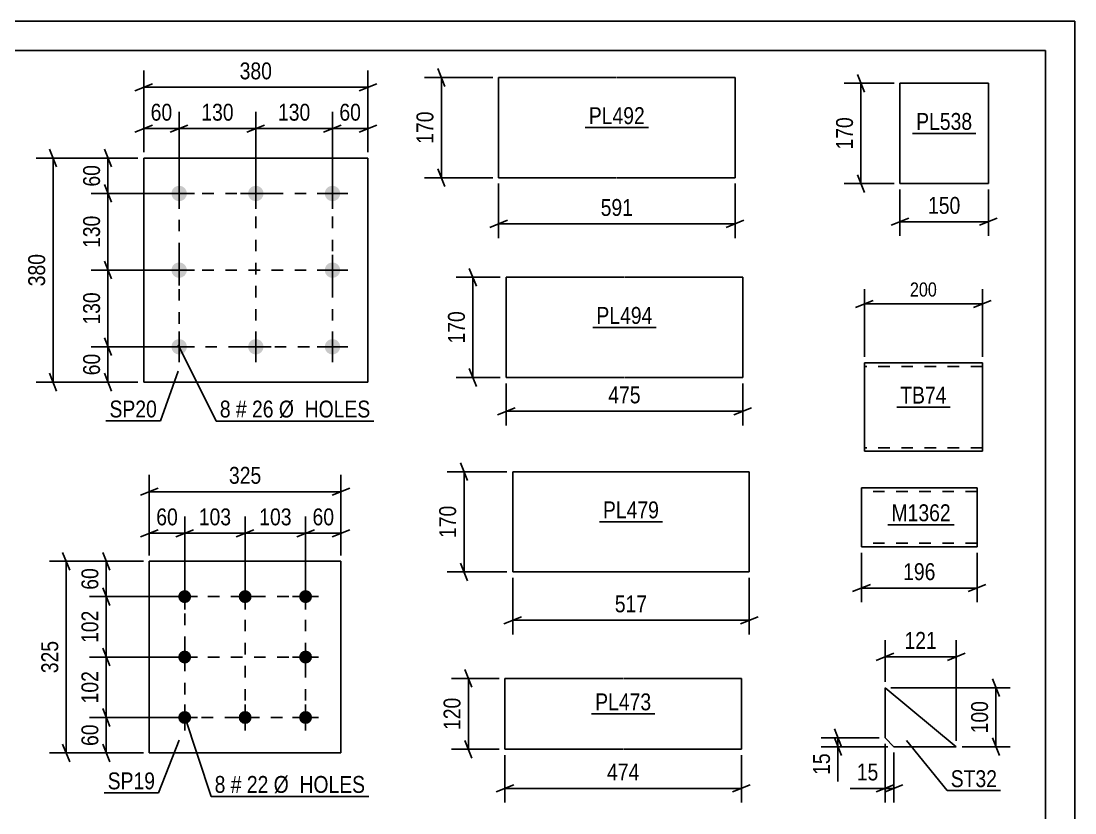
# Model space of a CAD drawing. Header units: millimetres. Extents: x 0 to 420, y 0 to 297.
# Drawn here: x 241.3 to 420, y 162.7 to 297 of the extents above; entities that cross this region are included whole.
import ezdxf

# ---------------------------------------------------------------- set-up
doc = ezdxf.new("R2010")
doc.units = ezdxf.units.MM
doc.linetypes.add('DXK_LINE_DOT2', pattern=[3.9198, 1.9599, -1.9599])
doc.styles.add('Arial Narrow', font='ARIALN.TTF', dxfattribs={"height": 0.2})

# ---------------------------------------------------------------- blocks, each defined once
blk = doc.blocks.new('Unknown-761523275-1113')
at = {"color": 5, "linetype": 'Continuous'}
for p, q in [((420, 297), (0, 297)), ((420, 0), (420, 297)), ((415, 292), (5, 292)), ((415, 5), (415, 292))]:
    blk.add_line(p, q, dxfattribs=at)
blk = doc.blocks.new('Part-761523275-10793 - 10792')
at = {"color": 2, "linetype": 'Continuous'}
for p, q in [((262.1, 235.76), (262.1, 273.76)), ((262.1, 273.76), (300.1, 273.76)), ((300.1, 235.76), (300.1, 273.76)), ((262.1, 235.76), (300.1, 235.76))]:
    blk.add_line(p, q, dxfattribs=at)
blk = doc.blocks.new('Bolt-761523275-10794 - 10792')
at = {"linetype": 'Continuous'}
for points in [[(268.1, 269.06, -1), (268.1, 266.46, -1)], [(281.1, 269.06, -1), (281.1, 266.46, -1)], [(294.1, 269.06, -1), (294.1, 266.46, -1)], [(268.1, 256.06, -1), (268.1, 253.46, -1)], [(294.1, 256.06, -1), (294.1, 253.46, -1)], [(268.1, 243.06, -1), (268.1, 240.46, -1)], [(281.1, 243.06, -1), (281.1, 240.46, -1)], [(294.1, 243.06, -1), (294.1, 240.46, -1)]]:
    blk.add_hatch(color=1, dxfattribs=at).paths.add_polyline_path(points)
at = {"color": 1, "linetype": 'Continuous'}
for p, q in [((268.1, 270.36), (268.1, 265.16)), ((281.1, 270.36), (281.1, 265.16)), ((294.1, 270.36), (294.1, 265.16)), ((265.5, 267.76), (270.7, 267.76)), ((278.5, 267.76), (283.7, 267.76)), ((291.5, 267.76), (296.7, 267.76)), ((268.1, 257.36), (268.1, 252.16)), ((294.1, 257.36), (294.1, 252.16)), ((265.5, 254.76), (270.7, 254.76)), ((291.5, 254.76), (296.7, 254.76)), ((268.1, 244.36), (268.1, 239.16)), ((281.1, 244.36), (281.1, 239.16)), ((294.1, 244.36), (294.1, 239.16)), ((265.5, 241.76), (270.7, 241.76)), ((278.5, 241.76), (283.7, 241.76)), ((291.5, 241.76), (296.7, 241.76))]:
    blk.add_line(p, q, dxfattribs=at)
blk = doc.blocks.new('Part-761523275-10802 - 10801')
at = {"color": 2, "linetype": 'Continuous'}
for p, q in [((384.3, 224.12), (384.3, 239.03)), ((384.3, 239.03), (404.3, 239.03)), ((404.3, 224.03), (404.3, 239.03)), ((384.3, 224.03), (384.3, 224.12)), ((404.3, 224.03), (384.3, 224.03))]:
    blk.add_line(p, q, dxfattribs=at)
at = {"color": 7, "linetype": 'DXK_LINE_DOT2'}
for p, q in [((404.3, 238.43), (384.3, 238.43)), ((384.3, 224.63), (384.3, 224.68)), ((404.3, 224.63), (384.3, 224.63)), ((404.3, 224.63), (404.3, 224.68))]:
    blk.add_line(p, q, dxfattribs=at)
blk = doc.blocks.new('Part-761523275-10811 - 10810')
at = {"color": 2, "linetype": 'Continuous'}
for p, q in [((387.8, 183.94), (387.8, 175.44)), ((399.89, 173.94), (387.8, 183.94)), ((387.8, 175.44), (389.3, 173.94)), ((389.3, 173.94), (399.89, 173.94))]:
    blk.add_line(p, q, dxfattribs=at)
blk = doc.blocks.new('Part-761523275-10784 - 10783')
at = {"color": 2, "linetype": 'Continuous'}
for p, q in [((295.54, 205.39), (263.04, 205.39)), ((263.04, 205.39), (263.04, 172.89)), ((295.54, 172.89), (295.54, 205.39)), ((263.04, 172.89), (295.54, 172.89))]:
    blk.add_line(p, q, dxfattribs=at)
blk = doc.blocks.new('Bolt-761523275-10785 - 10783')
at = {"linetype": 'Continuous'}
for points in [[(269.04, 200.49, -1), (269.04, 198.29, -1)], [(279.29, 200.49, -1), (279.29, 198.29, -1)], [(289.54, 200.49, -1), (289.54, 198.29, -1)], [(269.04, 190.24, -1), (269.04, 188.04, -1)], [(289.54, 190.24, -1), (289.54, 188.04, -1)], [(269.04, 179.99, -1), (269.04, 177.79, -1)], [(279.29, 179.99, -1), (279.29, 177.79, -1)], [(289.54, 179.99, -1), (289.54, 177.79, -1)]]:
    blk.add_hatch(color=1, dxfattribs=at).paths.add_polyline_path(points)
at = {"color": 1, "linetype": 'Continuous'}
for p, q in [((269.04, 201.59), (269.04, 197.19)), ((279.29, 201.59), (279.29, 197.19)), ((289.54, 201.59), (289.54, 197.19)), ((266.84, 199.39), (271.24, 199.39)), ((277.09, 199.39), (281.49, 199.39)), ((287.34, 199.39), (291.74, 199.39)), ((269.04, 191.34), (269.04, 186.94)), ((289.54, 191.34), (289.54, 186.94)), ((266.84, 189.14), (271.24, 189.14)), ((287.34, 189.14), (291.74, 189.14)), ((269.04, 181.09), (269.04, 176.69)), ((279.29, 181.09), (279.29, 176.69)), ((289.54, 181.09), (289.54, 176.69)), ((266.84, 178.89), (271.24, 178.89)), ((277.09, 178.89), (281.49, 178.89)), ((287.34, 178.89), (291.74, 178.89))]:
    blk.add_line(p, q, dxfattribs=at)
blk = doc.blocks.new('Part-761523275-10854 - 10853')
at = {"color": 2, "linetype": 'Continuous'}
for p, q in [((343.35, 185.51), (323.35, 185.51)), ((323.35, 185.51), (323.35, 173.51)), ((363.45, 185.51), (343.45, 185.51)), ((363.45, 173.51), (363.45, 185.51)), ((323.35, 173.51), (343.35, 173.51)), ((343.45, 173.51), (363.45, 173.51))]:
    blk.add_line(p, q, dxfattribs=at)
blk = doc.blocks.new('Part-761523275-10882 - 10881')
at = {"color": 2, "linetype": 'Continuous'}
for p, q in [((344.67, 220.57), (324.67, 220.57)), ((324.67, 203.57), (324.67, 220.57)), ((364.77, 220.57), (344.77, 220.57)), ((364.77, 203.57), (364.77, 220.57)), ((344.67, 203.57), (324.67, 203.57)), ((364.77, 203.57), (344.77, 203.57))]:
    blk.add_line(p, q, dxfattribs=at)
blk = doc.blocks.new('Part-761523275-10894 - 10893')
at = {"color": 2, "linetype": 'Continuous'}
for p, q in [((342.27, 287.43), (322.27, 287.43)), ((322.27, 270.43), (322.27, 287.43)), ((362.37, 287.43), (342.37, 287.43)), ((362.37, 270.43), (362.37, 287.43)), ((342.27, 270.43), (322.27, 270.43)), ((362.37, 270.43), (342.37, 270.43))]:
    blk.add_line(p, q, dxfattribs=at)
blk = doc.blocks.new('Part-761523275-10906 - 10905')
at = {"color": 2, "linetype": 'Continuous'}
for p, q in [((343.56, 253.55), (323.56, 253.55)), ((323.56, 236.55), (323.56, 253.55)), ((363.66, 253.55), (343.66, 253.55)), ((363.66, 236.55), (363.66, 253.55)), ((343.56, 236.55), (323.56, 236.55)), ((363.66, 236.55), (343.66, 236.55))]:
    blk.add_line(p, q, dxfattribs=at)
blk = doc.blocks.new('Part-761523275-10916 - 10915')
at = {"color": 2, "linetype": 'Continuous'}
for p, q in [((403.41, 217.83), (383.81, 217.83)), ((383.81, 207.92), (383.81, 217.83)), ((403.41, 217.83), (403.41, 209.03)), ((383.81, 207.83), (383.81, 207.92)), ((403.41, 207.83), (383.81, 207.83)), ((403.41, 207.83), (403.41, 209.03))]:
    blk.add_line(p, q, dxfattribs=at)
at = {"color": 7, "linetype": 'DXK_LINE_DOT2'}
for p, q in [((403.41, 217.23), (383.81, 217.23)), ((403.41, 217.23), (403.41, 217.18)), ((403.41, 217.18), (403.41, 217.23)), ((403.41, 217.09), (403.41, 217.18)), ((403.41, 217.18), (403.41, 217.09)), ((383.81, 208.43), (383.81, 208.47)), ((403.41, 208.43), (383.81, 208.43)), ((403.41, 208.47), (403.41, 208.8)), ((403.41, 208.43), (403.41, 208.47))]:
    blk.add_line(p, q, dxfattribs=at)
blk = doc.blocks.new('Part-761523275-10997 - 10996')
at = {"color": 2, "linetype": 'Continuous'}
for p, q in [((405.33, 286.45), (390.33, 286.45)), ((390.33, 286.45), (390.33, 269.45)), ((405.33, 269.45), (405.33, 286.45)), ((390.33, 269.45), (405.33, 269.45))]:
    blk.add_line(p, q, dxfattribs=at)
blk = doc.blocks.new('Rectangle-761523275-16290 - 10792')
at = {"color": 1, "linetype": 'DXK_LINE_DOT2'}
blk.add_lwpolyline([(268.1, 267.76), (294.1, 267.76), (294.1, 241.76), (268.1, 241.76), (268.1, 267.76)], close=True, dxfattribs=at)
blk = doc.blocks.new('Rectangle-761523275-16402 - 10783')
at = {"color": 1, "linetype": 'DXK_LINE_DOT2'}
blk.add_lwpolyline([(269.04, 199.39), (289.54, 199.39), (289.54, 178.89), (269.04, 178.89), (269.04, 199.39)], close=True, dxfattribs=at)
blk = doc.blocks.new('Line-761523275-16300 - 10792')
at = {"color": 1, "linetype": 'DXK_LINE_DOT2'}
blk.add_line((281.1, 267.76), (281.1, 241.76), dxfattribs=at)
blk = doc.blocks.new('Line-761523275-16412 - 10783')
at = {"color": 1, "linetype": 'DXK_LINE_DOT2'}
blk.add_line((279.29, 199.39), (279.29, 178.89), dxfattribs=at)
blk = doc.blocks.new('Line-761523275-16307 - 10792')
at = {"color": 1, "linetype": 'DXK_LINE_DOT2'}
blk.add_line((268.1, 254.76), (294.1, 254.76), dxfattribs=at)
blk = doc.blocks.new('Line-761523275-16419 - 10783')
at = {"color": 1, "linetype": 'DXK_LINE_DOT2'}
blk.add_line((269.04, 189.14), (289.54, 189.14), dxfattribs=at)
blk = doc.blocks.new('StraightDimension-761523275-16366 - 10792')
at = {"color": 7, "linetype": 'Continuous'}
for p, q in [((256.63, 253.26), (255.43, 256.26)), ((267.1, 254.76), (253.18, 254.76)), ((256.03, 241.76), (256.03, 254.76)), ((255.43, 243.26), (256.63, 240.26)), ((267.1, 241.76), (253.18, 241.76))]:
    blk.add_line(p, q, dxfattribs=at)
at = {"color": 0}
blk.add_wipeout([(255.28, 251.6), (251.08, 251.6), (251.08, 244.92), (255.28, 244.92)], dxfattribs=at)
at = {"color": 3, "style": 'Arial Narrow'}
blk.add_text('130', height=2.863, rotation=90.0002, dxfattribs=at).set_placement((254.68, 245.52))
blk = doc.blocks.new('StraightDimension-761523275-16364 - 10792')
at = {"color": 7, "linetype": 'Continuous'}
for p, q in [((255.43, 275.26), (256.63, 272.26)), ((261.1, 273.76), (253.18, 273.76)), ((256.03, 267.76), (256.03, 273.76)), ((256.63, 266.26), (255.43, 269.26)), ((267.1, 267.76), (253.18, 267.76))]:
    blk.add_line(p, q, dxfattribs=at)
at = {"color": 0}
blk.add_wipeout([(255.28, 273.19), (251.08, 273.19), (251.08, 268.33), (255.28, 268.33)], dxfattribs=at)
at = {"color": 3, "style": 'Arial Narrow'}
blk.add_text('60', height=2.863, rotation=90.0002, dxfattribs=at).set_placement((254.68, 268.93))
blk = doc.blocks.new('StraightDimension-761523275-16328 - 10792')
at = {"color": 7, "linetype": 'Continuous'}
for p, q in [((294.1, 268.76), (294.1, 281.61)), ((300.1, 274.76), (300.1, 281.61)), ((292.6, 278.16), (295.6, 279.36)), ((301.6, 279.36), (298.6, 278.16)), ((294.1, 278.76), (300.1, 278.76))]:
    blk.add_line(p, q, dxfattribs=at)
at = {"color": 0}
blk.add_wipeout([(299.53, 279.51), (299.53, 283.71), (294.67, 283.71), (294.67, 279.51)], dxfattribs=at)
at = {"color": 3, "style": 'Arial Narrow'}
blk.add_text('60', height=2.863, dxfattribs=at).set_placement((295.27, 280.11))
blk = doc.blocks.new('StraightDimension-761523275-16329 - 10792')
at = {"color": 7, "linetype": 'Continuous'}
for p, q in [((281.1, 268.76), (281.1, 281.61)), ((294.1, 268.76), (294.1, 281.61)), ((282.6, 279.36), (279.6, 278.16)), ((292.6, 278.16), (295.6, 279.36)), ((281.1, 278.76), (294.1, 278.76))]:
    blk.add_line(p, q, dxfattribs=at)
at = {"color": 0}
blk.add_wipeout([(290.94, 279.51), (290.94, 283.71), (284.26, 283.71), (284.26, 279.51)], dxfattribs=at)
at = {"color": 3, "style": 'Arial Narrow'}
blk.add_text('130', height=2.863, dxfattribs=at).set_placement((284.86, 280.11))
blk = doc.blocks.new('StraightDimension-761523275-16330 - 10792')
at = {"color": 7, "linetype": 'Continuous'}
for p, q in [((268.1, 268.76), (268.1, 281.61)), ((281.1, 268.76), (281.1, 281.61)), ((269.6, 279.36), (266.6, 278.16)), ((279.6, 278.16), (282.6, 279.36)), ((268.1, 278.76), (281.1, 278.76))]:
    blk.add_line(p, q, dxfattribs=at)
at = {"color": 0}
blk.add_wipeout([(277.94, 279.51), (277.94, 283.71), (271.26, 283.71), (271.26, 279.51)], dxfattribs=at)
at = {"color": 3, "style": 'Arial Narrow'}
blk.add_text('130', height=2.863, dxfattribs=at).set_placement((271.86, 280.11))
blk = doc.blocks.new('StraightDimension-761523275-16331 - 10792')
at = {"color": 7, "linetype": 'Continuous'}
for p, q in [((262.1, 274.76), (262.1, 281.61)), ((268.1, 268.76), (268.1, 281.61)), ((260.6, 278.16), (263.6, 279.36)), ((269.6, 279.36), (266.6, 278.16)), ((262.1, 278.76), (268.1, 278.76))]:
    blk.add_line(p, q, dxfattribs=at)
at = {"color": 0}
blk.add_wipeout([(267.53, 279.51), (267.53, 283.71), (262.67, 283.71), (262.67, 279.51)], dxfattribs=at)
at = {"color": 3, "style": 'Arial Narrow'}
blk.add_text('60', height=2.863, dxfattribs=at).set_placement((263.27, 280.11))
blk = doc.blocks.new('StraightDimension-761523275-16353 - 10792')
at = {"color": 7, "linetype": 'Continuous'}
for p, q in [((262.1, 274.76), (262.1, 288.62)), ((300.1, 274.76), (300.1, 288.62)), ((263.6, 286.37), (260.6, 285.17)), ((298.6, 285.17), (301.6, 286.37)), ((262.1, 285.77), (300.1, 285.77))]:
    blk.add_line(p, q, dxfattribs=at)
at = {"color": 0}
blk.add_wipeout([(284.44, 286.52), (284.44, 290.72), (277.76, 290.72), (277.76, 286.52)], dxfattribs=at)
at = {"color": 3, "style": 'Arial Narrow'}
blk.add_text('380', height=2.863, dxfattribs=at).set_placement((278.36, 287.12))
blk = doc.blocks.new('StraightDimension-761523275-16365 - 10792')
at = {"color": 7, "linetype": 'Continuous'}
for p, q in [((256.63, 266.26), (255.43, 269.26)), ((267.1, 267.76), (253.18, 267.76)), ((256.03, 254.76), (256.03, 267.76)), ((255.43, 256.26), (256.63, 253.26)), ((267.1, 254.76), (253.18, 254.76))]:
    blk.add_line(p, q, dxfattribs=at)
at = {"color": 0}
blk.add_wipeout([(255.28, 264.6), (251.08, 264.6), (251.08, 257.92), (255.28, 257.92)], dxfattribs=at)
at = {"color": 3, "style": 'Arial Narrow'}
blk.add_text('130', height=2.863, rotation=90.0002, dxfattribs=at).set_placement((254.68, 258.52))
blk = doc.blocks.new('StraightDimension-761523275-16367 - 10792')
at = {"color": 7, "linetype": 'Continuous'}
for p, q in [((255.43, 243.26), (256.63, 240.26)), ((267.1, 241.76), (253.18, 241.76)), ((256.03, 235.76), (256.03, 241.76)), ((256.63, 234.26), (255.43, 237.26)), ((261.1, 235.76), (253.18, 235.76))]:
    blk.add_line(p, q, dxfattribs=at)
at = {"color": 0}
blk.add_wipeout([(255.28, 241.19), (251.08, 241.19), (251.08, 236.33), (255.28, 236.33)], dxfattribs=at)
at = {"color": 3, "style": 'Arial Narrow'}
blk.add_text('60', height=2.863, rotation=90.0002, dxfattribs=at).set_placement((254.68, 236.93))
blk = doc.blocks.new('StraightDimension-761523275-16389 - 10792')
at = {"color": 7, "linetype": 'Continuous'}
for p, q in [((247.32, 272.26), (246.12, 275.26)), ((261.1, 273.76), (243.87, 273.76)), ((246.72, 235.76), (246.72, 273.76)), ((246.12, 237.26), (247.32, 234.26)), ((261.1, 235.76), (243.87, 235.76))]:
    blk.add_line(p, q, dxfattribs=at)
at = {"color": 0}
blk.add_wipeout([(245.97, 258.1), (241.77, 258.1), (241.77, 251.42), (245.97, 251.42)], dxfattribs=at)
at = {"color": 3, "style": 'Arial Narrow'}
blk.add_text('380', height=2.863, rotation=90.0002, dxfattribs=at).set_placement((245.37, 252.02))
blk = doc.blocks.new('StraightDimension-761523275-11258 - 10801')
at = {"color": 7, "linetype": 'Continuous'}
for p, q in [((384.3, 240.03), (384.3, 251.53)), ((404.3, 240.03), (404.3, 251.53)), ((385.8, 249.63), (382.8, 248.43)), ((384.3, 249.03), (404.3, 249.03)), ((402.8, 248.43), (405.8, 249.63))]:
    blk.add_line(p, q, dxfattribs=at)
at = {"color": 0}
blk.add_wipeout([(397.09, 249.78), (397.09, 253.28), (391.52, 253.28), (391.52, 249.78)], dxfattribs=at)
at = {"color": 96, "style": 'Arial Narrow'}
blk.add_text('200', height=2.386, dxfattribs=at).set_placement((392.02, 250.28))
blk = doc.blocks.new('StraightDimension-761523275-11274 - 10810')
at = {"color": 7, "linetype": 'Continuous'}
for p, q in [((406.01, 185.44), (407.21, 182.44)), ((388.8, 183.94), (409.01, 183.94)), ((406.61, 173.94), (406.61, 183.94)), ((407.21, 172.44), (406.01, 175.44)), ((400.89, 173.94), (409.01, 173.94))]:
    blk.add_line(p, q, dxfattribs=at)
at = {"color": 0}
blk.add_wipeout([(405.86, 182.29), (401.66, 182.29), (401.66, 175.6), (405.86, 175.6)], dxfattribs=at)
at = {"color": 3, "style": 'Arial Narrow'}
blk.add_text('100', height=2.863, rotation=90.0002, dxfattribs=at).set_placement((405.26, 176.2))
blk = doc.blocks.new('StraightDimension-761523275-11266 - 10810')
at = {"color": 7, "linetype": 'Continuous'}
for p, q in [((387.8, 184.94), (387.8, 192.03)), ((399.89, 174.94), (399.89, 192.03)), ((386.3, 188.58), (389.3, 189.78)), ((401.39, 189.78), (398.39, 188.58)), ((387.8, 189.18), (399.89, 189.18))]:
    blk.add_line(p, q, dxfattribs=at)
at = {"color": 0}
blk.add_wipeout([(397.18, 189.93), (397.18, 194.13), (390.5, 194.13), (390.5, 189.93)], dxfattribs=at)
at = {"color": 3, "style": 'Arial Narrow'}
blk.add_text('121', height=2.863, dxfattribs=at).set_placement((391.1, 190.53))
blk = doc.blocks.new('StraightDimension-761523275-11262 - 10810')
at = {"color": 7, "linetype": 'Continuous'}
for p, q in [((387.8, 174.44), (387.8, 164.47)), ((389.3, 172.94), (389.3, 164.47)), ((386.3, 166.27), (389.3, 167.47)), ((390.8, 167.47), (387.8, 166.27)), ((387.8, 166.87), (389.3, 166.87))]:
    blk.add_line(p, q, dxfattribs=at)
at = {"color": 0}
blk.add_wipeout([(387.27, 167.62), (387.27, 171.82), (382.41, 171.82), (382.41, 167.62)], dxfattribs=at)
at = {"color": 7, "linetype": 'Continuous'}
blk.add_line((387.8, 166.87), (381.89, 166.87), dxfattribs=at)
blk.add_line((387.8, 166.87), (381.89, 166.87), dxfattribs=at)
at = {"color": 3, "style": 'Arial Narrow'}
blk.add_text('15', height=2.863, dxfattribs=at).set_placement((383.01, 168.22))
blk = doc.blocks.new('StraightDimension-761523275-11270 - 10810')
at = {"color": 7, "linetype": 'Continuous'}
for p, q in [((379.21, 176.94), (380.41, 173.94)), ((386.8, 175.44), (376.96, 175.44)), ((380.41, 172.44), (379.21, 175.44)), ((379.81, 173.94), (379.81, 175.44)), ((388.3, 173.94), (376.96, 173.94))]:
    blk.add_line(p, q, dxfattribs=at)
at = {"color": 0}
blk.add_wipeout([(379.06, 173.42), (374.86, 173.42), (374.86, 168.56), (379.06, 168.56)], dxfattribs=at)
at = {"color": 7, "linetype": 'Continuous'}
blk.add_line((379.81, 173.94), (379.81, 168.04), dxfattribs=at)
blk.add_line((379.81, 173.94), (379.81, 168.04), dxfattribs=at)
at = {"color": 3, "style": 'Arial Narrow'}
blk.add_text('15', height=2.863, rotation=90.0002, dxfattribs=at).set_placement((378.46, 169.16))
blk = doc.blocks.new('StraightDimension-761523275-16466 - 10783')
at = {"color": 7, "linetype": 'Continuous'}
for p, q in [((268.04, 178.89), (252.89, 178.89)), ((255.14, 180.39), (256.34, 177.39)), ((255.74, 172.89), (255.74, 178.89)), ((256.34, 171.39), (255.14, 174.39)), ((262.04, 172.89), (252.89, 172.89))]:
    blk.add_line(p, q, dxfattribs=at)
at = {"color": 0}
blk.add_wipeout([(254.99, 178.32), (250.79, 178.32), (250.79, 173.46), (254.99, 173.46)], dxfattribs=at)
at = {"color": 3, "style": 'Arial Narrow'}
blk.add_text('60', height=2.863, rotation=90.0002, dxfattribs=at).set_placement((254.39, 174.06))
blk = doc.blocks.new('StraightDimension-761523275-16491 - 10783')
at = {"color": 7, "linetype": 'Continuous'}
for p, q in [((249.54, 203.89), (248.34, 206.89)), ((262.04, 205.39), (246.09, 205.39)), ((248.94, 172.89), (248.94, 205.39)), ((248.34, 174.39), (249.54, 171.39)), ((262.04, 172.89), (246.09, 172.89))]:
    blk.add_line(p, q, dxfattribs=at)
at = {"color": 0}
blk.add_wipeout([(248.19, 192.48), (243.99, 192.48), (243.99, 185.8), (248.19, 185.8)], dxfattribs=at)
at = {"color": 3, "style": 'Arial Narrow'}
blk.add_text('325', height=2.863, rotation=90.0002, dxfattribs=at).set_placement((247.59, 186.4))
blk = doc.blocks.new('StraightDimension-761523275-16427 - 10783')
at = {"color": 7, "linetype": 'Continuous'}
for p, q in [((289.54, 200.39), (289.54, 212.98)), ((295.54, 206.39), (295.54, 212.98)), ((288.04, 209.53), (291.04, 210.73)), ((289.54, 210.13), (295.54, 210.13)), ((297.04, 210.73), (294.04, 209.53))]:
    blk.add_line(p, q, dxfattribs=at)
at = {"color": 0}
blk.add_wipeout([(294.97, 210.88), (294.97, 215.08), (290.12, 215.08), (290.12, 210.88)], dxfattribs=at)
at = {"color": 3, "style": 'Arial Narrow'}
blk.add_text('60', height=2.863, dxfattribs=at).set_placement((290.72, 211.48))
blk = doc.blocks.new('StraightDimension-761523275-16428 - 10783')
at = {"color": 7, "linetype": 'Continuous'}
for p, q in [((279.29, 200.39), (279.29, 212.98)), ((289.54, 200.39), (289.54, 212.98)), ((277.79, 209.53), (280.79, 210.73)), ((279.29, 210.13), (289.54, 210.13)), ((291.04, 210.73), (288.04, 209.53))]:
    blk.add_line(p, q, dxfattribs=at)
at = {"color": 0}
blk.add_wipeout([(287.76, 210.88), (287.76, 215.08), (281.08, 215.08), (281.08, 210.88)], dxfattribs=at)
at = {"color": 3, "style": 'Arial Narrow'}
blk.add_text('103', height=2.863, dxfattribs=at).set_placement((281.68, 211.48))
blk = doc.blocks.new('StraightDimension-761523275-16429 - 10783')
at = {"color": 7, "linetype": 'Continuous'}
for p, q in [((269.04, 200.39), (269.04, 212.98)), ((279.29, 200.39), (279.29, 212.98)), ((267.54, 209.53), (270.54, 210.73)), ((269.04, 210.13), (279.29, 210.13)), ((280.79, 210.73), (277.79, 209.53))]:
    blk.add_line(p, q, dxfattribs=at)
at = {"color": 0}
blk.add_wipeout([(277.51, 210.88), (277.51, 215.08), (270.83, 215.08), (270.83, 210.88)], dxfattribs=at)
at = {"color": 3, "style": 'Arial Narrow'}
blk.add_text('103', height=2.863, dxfattribs=at).set_placement((271.43, 211.48))
blk = doc.blocks.new('StraightDimension-761523275-16430 - 10783')
at = {"color": 7, "linetype": 'Continuous'}
for p, q in [((263.04, 206.39), (263.04, 212.98)), ((269.04, 200.39), (269.04, 212.98)), ((261.54, 209.53), (264.54, 210.73)), ((263.04, 210.13), (269.04, 210.13)), ((270.54, 210.73), (267.54, 209.53))]:
    blk.add_line(p, q, dxfattribs=at)
at = {"color": 0}
blk.add_wipeout([(268.47, 210.88), (268.47, 215.08), (263.62, 215.08), (263.62, 210.88)], dxfattribs=at)
at = {"color": 3, "style": 'Arial Narrow'}
blk.add_text('60', height=2.863, dxfattribs=at).set_placement((264.22, 211.48))
blk = doc.blocks.new('StraightDimension-761523275-16452 - 10783')
at = {"color": 7, "linetype": 'Continuous'}
for p, q in [((263.04, 206.39), (263.04, 220.03)), ((295.54, 206.39), (295.54, 220.03)), ((264.54, 217.78), (261.54, 216.58)), ((263.04, 217.18), (295.54, 217.18)), ((294.04, 216.58), (297.04, 217.78))]:
    blk.add_line(p, q, dxfattribs=at)
at = {"color": 0}
blk.add_wipeout([(282.64, 217.93), (282.64, 222.13), (275.95, 222.13), (275.95, 217.93)], dxfattribs=at)
at = {"color": 3, "style": 'Arial Narrow'}
blk.add_text('325', height=2.863, dxfattribs=at).set_placement((276.55, 218.53))
blk = doc.blocks.new('StraightDimension-761523275-16463 - 10783')
at = {"color": 7, "linetype": 'Continuous'}
for p, q in [((255.14, 206.89), (256.34, 203.89)), ((262.04, 205.39), (252.89, 205.39)), ((255.74, 199.39), (255.74, 205.39)), ((256.34, 197.89), (255.14, 200.89)), ((268.04, 199.39), (252.89, 199.39))]:
    blk.add_line(p, q, dxfattribs=at)
at = {"color": 0}
blk.add_wipeout([(254.99, 204.82), (250.79, 204.82), (250.79, 199.96), (254.99, 199.96)], dxfattribs=at)
at = {"color": 3, "style": 'Arial Narrow'}
blk.add_text('60', height=2.863, rotation=90.0002, dxfattribs=at).set_placement((254.39, 200.56))
blk = doc.blocks.new('StraightDimension-761523275-16464 - 10783')
at = {"color": 7, "linetype": 'Continuous'}
for p, q in [((255.14, 200.89), (256.34, 197.89)), ((268.04, 199.39), (252.89, 199.39)), ((255.74, 189.14), (255.74, 199.39)), ((256.34, 187.64), (255.14, 190.64)), ((268.04, 189.14), (252.89, 189.14))]:
    blk.add_line(p, q, dxfattribs=at)
at = {"color": 0}
blk.add_wipeout([(254.99, 197.61), (250.79, 197.61), (250.79, 190.93), (254.99, 190.93)], dxfattribs=at)
at = {"color": 3, "style": 'Arial Narrow'}
blk.add_text('102', height=2.863, rotation=90.0002, dxfattribs=at).set_placement((254.39, 191.53))
blk = doc.blocks.new('StraightDimension-761523275-16465 - 10783')
at = {"color": 7, "linetype": 'Continuous'}
for p, q in [((255.14, 190.64), (256.34, 187.64)), ((268.04, 189.14), (252.89, 189.14)), ((255.74, 178.89), (255.74, 189.14)), ((268.04, 178.89), (252.89, 178.89)), ((256.34, 177.39), (255.14, 180.39))]:
    blk.add_line(p, q, dxfattribs=at)
at = {"color": 0}
blk.add_wipeout([(254.99, 187.36), (250.79, 187.36), (250.79, 180.68), (254.99, 180.68)], dxfattribs=at)
at = {"color": 3, "style": 'Arial Narrow'}
blk.add_text('102', height=2.863, rotation=90.0002, dxfattribs=at).set_placement((254.39, 181.28))
blk = doc.blocks.new('StraightDimension-761523275-11294 - 10853')
at = {"color": 7, "linetype": 'Continuous'}
for p, q in [((316.55, 187.01), (317.75, 184.01)), ((322.35, 185.51), (314.3, 185.51)), ((317.15, 173.51), (317.15, 185.51)), ((322.35, 173.51), (314.3, 173.51)), ((317.75, 172.01), (316.55, 175.01))]:
    blk.add_line(p, q, dxfattribs=at)
at = {"color": 0}
blk.add_wipeout([(316.4, 182.86), (312.2, 182.86), (312.2, 176.17), (316.4, 176.17)], dxfattribs=at)
at = {"color": 3, "style": 'Arial Narrow'}
blk.add_text('120', height=2.863, rotation=90.0002, dxfattribs=at).set_placement((315.8, 176.77))
blk = doc.blocks.new('StraightDimension-761523275-11298 - 10853')
at = {"color": 7, "linetype": 'Continuous'}
for p, q in [((323.35, 172.51), (323.35, 164.46)), ((363.45, 172.51), (363.45, 164.46)), ((324.85, 167.46), (321.85, 166.26)), ((323.35, 166.86), (363.45, 166.86)), ((361.95, 166.26), (364.95, 167.46))]:
    blk.add_line(p, q, dxfattribs=at)
at = {"color": 0}
blk.add_wipeout([(346.74, 167.61), (346.74, 171.81), (340.06, 171.81), (340.06, 167.61)], dxfattribs=at)
at = {"color": 3, "style": 'Arial Narrow'}
blk.add_text('474', height=2.863, dxfattribs=at).set_placement((340.66, 168.21))
blk = doc.blocks.new('StraightDimension-761523275-11314 - 10881')
at = {"color": 7, "linetype": 'Continuous'}
for p, q in [((324.67, 202.57), (324.67, 192.98)), ((364.77, 202.57), (364.77, 192.98)), ((326.17, 195.98), (323.17, 194.78)), ((324.67, 195.38), (364.77, 195.38)), ((363.27, 194.78), (366.27, 195.98))]:
    blk.add_line(p, q, dxfattribs=at)
at = {"color": 0}
blk.add_wipeout([(348.07, 196.13), (348.07, 200.33), (341.38, 200.33), (341.38, 196.13)], dxfattribs=at)
at = {"color": 3, "style": 'Arial Narrow'}
blk.add_text('517', height=2.863, dxfattribs=at).set_placement((341.98, 196.73))
blk = doc.blocks.new('StraightDimension-761523275-11310 - 10881')
at = {"color": 7, "linetype": 'Continuous'}
for p, q in [((317.01, 219.07), (315.81, 222.07)), ((323.67, 220.57), (313.56, 220.57)), ((316.41, 203.57), (316.41, 220.57)), ((315.81, 205.07), (317.01, 202.07)), ((323.67, 203.57), (313.56, 203.57))]:
    blk.add_line(p, q, dxfattribs=at)
at = {"color": 0}
blk.add_wipeout([(315.66, 215.42), (311.46, 215.42), (311.46, 208.73), (315.66, 208.73)], dxfattribs=at)
at = {"color": 3, "style": 'Arial Narrow'}
blk.add_text('170', height=2.863, rotation=90.0002, dxfattribs=at).set_placement((315.06, 209.33))
blk = doc.blocks.new('StraightDimension-761523275-11318 - 10893')
at = {"color": 7, "linetype": 'Continuous'}
for p, q in [((313.16, 285.93), (311.96, 288.93)), ((321.27, 287.43), (309.71, 287.43)), ((312.56, 270.43), (312.56, 287.43)), ((311.96, 271.93), (313.16, 268.93)), ((321.27, 270.43), (309.71, 270.43))]:
    blk.add_line(p, q, dxfattribs=at)
at = {"color": 0}
blk.add_wipeout([(311.81, 282.28), (307.61, 282.28), (307.61, 275.59), (311.81, 275.59)], dxfattribs=at)
at = {"color": 3, "style": 'Arial Narrow'}
blk.add_text('170', height=2.863, rotation=90.0002, dxfattribs=at).set_placement((311.21, 276.19))
blk = doc.blocks.new('StraightDimension-761523275-11322 - 10893')
at = {"color": 7, "linetype": 'Continuous'}
for p, q in [((322.27, 269.43), (322.27, 260.21)), ((362.37, 269.43), (362.37, 260.21)), ((323.77, 263.21), (320.77, 262.01)), ((360.87, 262.01), (363.87, 263.21)), ((322.27, 262.61), (362.37, 262.61))]:
    blk.add_line(p, q, dxfattribs=at)
at = {"color": 0}
blk.add_wipeout([(345.67, 263.36), (345.67, 267.56), (338.98, 267.56), (338.98, 263.36)], dxfattribs=at)
at = {"color": 3, "style": 'Arial Narrow'}
blk.add_text('591', height=2.863, dxfattribs=at).set_placement((339.58, 263.96))
blk = doc.blocks.new('StraightDimension-761523275-11326 - 10905')
at = {"color": 7, "linetype": 'Continuous'}
for p, q in [((318.5, 252.05), (317.3, 255.05)), ((322.56, 253.55), (315.05, 253.55)), ((317.9, 236.55), (317.9, 253.55)), ((317.3, 238.05), (318.5, 235.05)), ((322.56, 236.55), (315.05, 236.55))]:
    blk.add_line(p, q, dxfattribs=at)
at = {"color": 0}
blk.add_wipeout([(317.15, 248.39), (312.95, 248.39), (312.95, 241.71), (317.15, 241.71)], dxfattribs=at)
at = {"color": 3, "style": 'Arial Narrow'}
blk.add_text('170', height=2.863, rotation=90.0002, dxfattribs=at).set_placement((316.55, 242.31))
blk = doc.blocks.new('StraightDimension-761523275-11330 - 10905')
at = {"color": 7, "linetype": 'Continuous'}
for p, q in [((323.56, 235.55), (323.56, 228.42)), ((363.66, 235.55), (363.66, 228.42)), ((325.06, 231.42), (322.06, 230.22)), ((323.56, 230.82), (363.66, 230.82)), ((362.16, 230.22), (365.16, 231.42))]:
    blk.add_line(p, q, dxfattribs=at)
at = {"color": 0}
blk.add_wipeout([(346.96, 231.57), (346.96, 235.77), (340.27, 235.77), (340.27, 231.57)], dxfattribs=at)
at = {"color": 3, "style": 'Arial Narrow'}
blk.add_text('475', height=2.863, dxfattribs=at).set_placement((340.87, 232.17))
blk = doc.blocks.new('StraightDimension-761523275-11334 - 10915')
at = {"color": 7, "linetype": 'Continuous'}
for p, q in [((383.81, 206.83), (383.81, 198.44)), ((403.41, 206.83), (403.41, 198.44)), ((385.31, 201.44), (382.31, 200.24)), ((383.81, 200.84), (403.41, 200.84)), ((401.91, 200.24), (404.91, 201.44))]:
    blk.add_line(p, q, dxfattribs=at)
at = {"color": 0}
blk.add_wipeout([(396.95, 201.59), (396.95, 205.79), (390.27, 205.79), (390.27, 201.59)], dxfattribs=at)
at = {"color": 3, "style": 'Arial Narrow'}
blk.add_text('196', height=2.863, dxfattribs=at).set_placement((390.87, 202.19))
blk = doc.blocks.new('StraightDimension-761523275-11391 - 10996')
at = {"color": 7, "linetype": 'Continuous'}
for p, q in [((384.31, 284.95), (383.11, 287.95)), ((389.33, 286.45), (380.86, 286.45)), ((383.71, 269.45), (383.71, 286.45)), ((383.11, 270.95), (384.31, 267.95)), ((389.33, 269.45), (380.86, 269.45))]:
    blk.add_line(p, q, dxfattribs=at)
at = {"color": 0}
blk.add_wipeout([(382.96, 281.29), (378.76, 281.29), (378.76, 274.61), (382.96, 274.61)], dxfattribs=at)
at = {"color": 3, "style": 'Arial Narrow'}
blk.add_text('170', height=2.863, rotation=90.0002, dxfattribs=at).set_placement((382.36, 275.21))
blk = doc.blocks.new('StraightDimension-761523275-11395 - 10996')
at = {"color": 7, "linetype": 'Continuous'}
for p, q in [((390.33, 268.45), (390.33, 260.56)), ((405.33, 268.45), (405.33, 260.56)), ((391.83, 263.56), (388.83, 262.36)), ((390.33, 262.96), (405.33, 262.96)), ((403.83, 262.36), (406.83, 263.56))]:
    blk.add_line(p, q, dxfattribs=at)
at = {"color": 0}
blk.add_wipeout([(401.17, 263.71), (401.17, 267.91), (394.49, 267.91), (394.49, 263.71)], dxfattribs=at)
at = {"color": 3, "style": 'Arial Narrow'}
blk.add_text('150', height=2.863, dxfattribs=at).set_placement((395.09, 264.31))
blk = doc.blocks.new('Mark-761523275-12030 - 10792')
at = {"color": 0}
blk.add_wipeout([(264.33, 229.78), (264.33, 232.78), (256.29, 232.78), (256.29, 229.78)], dxfattribs=at)
blk.add_wipeout([(264.33, 229.78), (264.33, 232.78), (256.29, 232.78), (256.29, 229.78)], dxfattribs=at)
at = {"color": 30, "linetype": 'Continuous'}
for p in [(267.92, 237.65), (255.69, 229.18)]:
    blk.add_line(p, (264.93, 229.18), dxfattribs=at)
at = {"color": 3, "style": 'Arial Narrow'}
blk.add_text('SP20', height=2.863, dxfattribs=at).set_placement((256.29, 229.78))
blk = doc.blocks.new('Mark-761523275-12033 - 10792')
at = {"color": 0}
for points in [[(276.82, 229.77), (276.82, 232.77), (275, 232.77), (275, 229.77)], [(279.55, 229.77), (279.55, 232.77), (277.72, 232.77), (277.72, 229.77)], [(284.11, 229.77), (284.11, 232.77), (280.45, 232.77), (280.45, 229.77)], [(300.54, 229.77), (300.54, 232.77), (285.01, 232.77), (285.01, 229.77)]]:
    blk.add_wipeout(points, dxfattribs=at)
for points in [[(276.82, 229.77), (276.82, 232.77), (275, 232.77), (275, 229.77)], [(279.55, 229.77), (279.55, 232.77), (277.72, 232.77), (277.72, 229.77)], [(284.11, 229.77), (284.11, 232.77), (280.45, 232.77), (280.45, 229.77)], [(300.54, 229.77), (300.54, 232.77), (285.01, 232.77), (285.01, 229.77)]]:
    blk.add_wipeout(points, dxfattribs=at)
at = {"color": 7, "linetype": 'Continuous'}
for p, q in [((267.91, 242.07), (274.4, 229.17)), ((274.4, 229.17), (301.14, 229.17))]:
    blk.add_line(p, q, dxfattribs=at)
at = {"color": 3, "style": 'Arial Narrow'}
for s, height, p in [('8', 2.86, (275, 229.77)), ('#', 2.86, (277.72, 229.77)), ('26', 2.863, (280.45, 229.77)), ('Ø  HOLES', 2.863, (285.01, 229.77))]:
    blk.add_text(s, height=height, dxfattribs=at).set_placement(p)
blk = doc.blocks.new('Mark-761523275-12034 - 10801')
at = {"color": 0}
blk.add_wipeout([(398.23, 232.13), (398.23, 235.13), (390.38, 235.13), (390.38, 232.13)], dxfattribs=at)
blk.add_wipeout([(398.23, 232.13), (398.23, 235.13), (390.38, 235.13), (390.38, 232.13)], dxfattribs=at)
at = {"color": 30, "linetype": 'Continuous'}
blk.add_line((389.78, 231.53), (398.83, 231.53), dxfattribs=at)
at = {"color": 3, "style": 'Arial Narrow'}
blk.add_text('TB74', height=2.863, dxfattribs=at).set_placement((390.38, 232.13))
blk = doc.blocks.new('Mark-761523275-12037 - 10810')
at = {"color": 0}
blk.add_wipeout([(406.8, 167.08), (406.8, 170.08), (398.94, 170.08), (398.94, 167.08)], dxfattribs=at)
blk.add_wipeout([(406.8, 167.08), (406.8, 170.08), (398.94, 170.08), (398.94, 167.08)], dxfattribs=at)
at = {"color": 30, "linetype": 'Continuous'}
for p, q in [((391.45, 174.96), (398.34, 166.48)), ((398.34, 166.48), (407.4, 166.48))]:
    blk.add_line(p, q, dxfattribs=at)
at = {"color": 3, "style": 'Arial Narrow'}
blk.add_text('ST32', height=2.863, dxfattribs=at).set_placement((398.94, 167.08))
blk = doc.blocks.new('Mark-761523275-12027 - 10783')
at = {"color": 0}
blk.add_wipeout([(264.02, 166.71), (264.02, 169.71), (255.98, 169.71), (255.98, 166.71)], dxfattribs=at)
blk.add_wipeout([(264.02, 166.71), (264.02, 169.71), (255.98, 169.71), (255.98, 166.71)], dxfattribs=at)
at = {"color": 30, "linetype": 'Continuous'}
for p in [(268.11, 175.07), (255.38, 166.11)]:
    blk.add_line(p, (264.62, 166.11), dxfattribs=at)
at = {"color": 3, "style": 'Arial Narrow'}
blk.add_text('SP19', height=2.863, dxfattribs=at).set_placement((255.98, 166.71))
blk = doc.blocks.new('Mark-761523275-16501 - 10783')
at = {"color": 0}
for points in [[(275.95, 166.11), (275.95, 169.11), (274.12, 169.11), (274.12, 166.11)], [(278.68, 166.11), (278.68, 169.11), (276.85, 169.11), (276.85, 166.11)], [(283.23, 166.11), (283.23, 169.11), (279.58, 169.11), (279.58, 166.11)], [(299.66, 166.11), (299.66, 169.11), (284.13, 169.11), (284.13, 166.11)]]:
    blk.add_wipeout(points, dxfattribs=at)
for points in [[(275.95, 166.11), (275.95, 169.11), (274.12, 169.11), (274.12, 166.11)], [(278.68, 166.11), (278.68, 169.11), (276.85, 169.11), (276.85, 166.11)], [(283.23, 166.11), (283.23, 169.11), (279.58, 169.11), (279.58, 166.11)], [(299.66, 166.11), (299.66, 169.11), (284.13, 169.11), (284.13, 166.11)]]:
    blk.add_wipeout(points, dxfattribs=at)
at = {"color": 7, "linetype": 'Continuous'}
for p, q in [((268.99, 179.15), (273.52, 165.51)), ((273.52, 165.51), (300.26, 165.51))]:
    blk.add_line(p, q, dxfattribs=at)
at = {"color": 3, "style": 'Arial Narrow'}
for s, height, p in [('8', 2.86, (274.12, 166.11)), ('#', 2.86, (276.85, 166.11)), ('22', 2.863, (279.58, 166.11)), ('Ø  HOLES', 2.863, (284.13, 166.11))]:
    blk.add_text(s, height=height, dxfattribs=at).set_placement(p)
blk = doc.blocks.new('Mark-761523275-12043 - 10853')
at = {"color": 0}
blk.add_wipeout([(348.15, 180.11), (348.15, 183.11), (338.65, 183.11), (338.65, 180.11)], dxfattribs=at)
blk.add_wipeout([(348.15, 180.11), (348.15, 183.11), (338.65, 183.11), (338.65, 180.11)], dxfattribs=at)
at = {"color": 30, "linetype": 'Continuous'}
blk.add_line((338.05, 179.51), (348.75, 179.51), dxfattribs=at)
at = {"color": 3, "style": 'Arial Narrow'}
blk.add_text('PL473', height=2.863, dxfattribs=at).set_placement((338.65, 180.11))
blk = doc.blocks.new('Mark-761523275-12049 - 10881')
at = {"color": 0}
blk.add_wipeout([(349.48, 212.67), (349.48, 215.67), (339.97, 215.67), (339.97, 212.67)], dxfattribs=at)
blk.add_wipeout([(349.48, 212.67), (349.48, 215.67), (339.97, 215.67), (339.97, 212.67)], dxfattribs=at)
at = {"color": 30, "linetype": 'Continuous'}
blk.add_line((339.37, 212.07), (350.08, 212.07), dxfattribs=at)
at = {"color": 3, "style": 'Arial Narrow'}
blk.add_text('PL479', height=2.863, dxfattribs=at).set_placement((339.97, 212.67))
blk = doc.blocks.new('Mark-761523275-12052 - 10893')
at = {"color": 0}
blk.add_wipeout([(347.08, 279.53), (347.08, 282.53), (337.57, 282.53), (337.57, 279.53)], dxfattribs=at)
blk.add_wipeout([(347.08, 279.53), (347.08, 282.53), (337.57, 282.53), (337.57, 279.53)], dxfattribs=at)
at = {"color": 30, "linetype": 'Continuous'}
blk.add_line((336.97, 278.93), (347.68, 278.93), dxfattribs=at)
at = {"color": 3, "style": 'Arial Narrow'}
blk.add_text('PL492', height=2.863, dxfattribs=at).set_placement((337.57, 279.53))
blk = doc.blocks.new('Mark-761523275-12055 - 10905')
at = {"color": 0}
blk.add_wipeout([(348.37, 245.65), (348.37, 248.65), (338.86, 248.65), (338.86, 245.65)], dxfattribs=at)
blk.add_wipeout([(348.37, 245.65), (348.37, 248.65), (338.86, 248.65), (338.86, 245.65)], dxfattribs=at)
at = {"color": 30, "linetype": 'Continuous'}
blk.add_line((338.26, 245.05), (348.97, 245.05), dxfattribs=at)
at = {"color": 3, "style": 'Arial Narrow'}
blk.add_text('PL494', height=2.863, dxfattribs=at).set_placement((338.86, 245.65))
blk = doc.blocks.new('Mark-761523275-12058 - 10915')
at = {"color": 0}
blk.add_wipeout([(398.95, 212.18), (398.95, 215.18), (388.9, 215.18), (388.9, 212.18)], dxfattribs=at)
blk.add_wipeout([(398.95, 212.18), (398.95, 215.18), (388.9, 215.18), (388.9, 212.18)], dxfattribs=at)
at = {"color": 30, "linetype": 'Continuous'}
blk.add_line((388.3, 211.58), (399.55, 211.58), dxfattribs=at)
at = {"color": 3, "style": 'Arial Narrow'}
blk.add_text('M1362', height=2.863, dxfattribs=at).set_placement((388.9, 212.18))
blk = doc.blocks.new('Mark-761523275-12072 - 10996')
at = {"color": 0}
blk.add_wipeout([(402.58, 278.55), (402.58, 281.55), (393.08, 281.55), (393.08, 278.55)], dxfattribs=at)
blk.add_wipeout([(402.58, 278.55), (402.58, 281.55), (393.08, 281.55), (393.08, 278.55)], dxfattribs=at)
at = {"color": 30, "linetype": 'Continuous'}
blk.add_line((392.48, 277.95), (403.18, 277.95), dxfattribs=at)
at = {"color": 3, "style": 'Arial Narrow'}
blk.add_text('PL538', height=2.863, dxfattribs=at).set_placement((393.08, 278.55))

msp = doc.modelspace()

# ---------------------------------------------------------------- block references
for name in ['Unknown-761523275-1113', 'Part-761523275-10894 - 10893', 'Part-761523275-10997 - 10996', 'Part-761523275-10793 - 10792', 'Bolt-761523275-10794 - 10792', 'Rectangle-761523275-16290 - 10792', 'Line-761523275-16300 - 10792', 'Line-761523275-16307 - 10792', 'Part-761523275-10906 - 10905', 'Part-761523275-10802 - 10801', 'Part-761523275-10882 - 10881', 'Part-761523275-10916 - 10915', 'Part-761523275-10784 - 10783', 'Bolt-761523275-10785 - 10783', 'Rectangle-761523275-16402 - 10783', 'Line-761523275-16412 - 10783', 'Line-761523275-16419 - 10783', 'Part-761523275-10854 - 10853', 'Part-761523275-10811 - 10810']:
    msp.add_blockref(name, (0, 0))

# ---------------------------------------------------------------- next in the draw order: block references
for name in ['StraightDimension-761523275-11318 - 10893', 'StraightDimension-761523275-11391 - 10996', 'StraightDimension-761523275-16328 - 10792', 'Mark-761523275-12052 - 10893', 'Mark-761523275-12072 - 10996', 'StraightDimension-761523275-16364 - 10792', 'StraightDimension-761523275-16366 - 10792', 'StraightDimension-761523275-11326 - 10905', 'StraightDimension-761523275-11258 - 10801', 'Mark-761523275-12055 - 10905', 'Mark-761523275-12034 - 10801', 'StraightDimension-761523275-16427 - 10783', 'Mark-761523275-12049 - 10881', 'Mark-761523275-12058 - 10915', 'StraightDimension-761523275-11334 - 10915', 'StraightDimension-761523275-11314 - 10881', 'StraightDimension-761523275-11294 - 10853', 'StraightDimension-761523275-11274 - 10810', 'Mark-761523275-12043 - 10853', 'StraightDimension-761523275-16466 - 10783']:
    msp.add_blockref(name, (0, 0))

# ---------------------------------------------------------------- next in the draw order: block references
for name in ['StraightDimension-761523275-16329 - 10792', 'StraightDimension-761523275-11322 - 10893', 'StraightDimension-761523275-11395 - 10996', 'StraightDimension-761523275-16367 - 10792', 'StraightDimension-761523275-11330 - 10905', 'StraightDimension-761523275-11310 - 10881', 'StraightDimension-761523275-16428 - 10783', 'StraightDimension-761523275-16491 - 10783', 'StraightDimension-761523275-11266 - 10810', 'StraightDimension-761523275-11298 - 10853']:
    msp.add_blockref(name, (0, 0))

# ---------------------------------------------------------------- next in the draw order: block references
for name in ['StraightDimension-761523275-16330 - 10792', 'StraightDimension-761523275-16429 - 10783', 'Mark-761523275-12027 - 10783', 'StraightDimension-761523275-11262 - 10810']:
    msp.add_blockref(name, (0, 0))

# ---------------------------------------------------------------- next in the draw order: block references
for name in ['StraightDimension-761523275-16331 - 10792', 'StraightDimension-761523275-16430 - 10783', 'Mark-761523275-16501 - 10783', 'StraightDimension-761523275-11270 - 10810', 'Mark-761523275-12037 - 10810']:
    msp.add_blockref(name, (0, 0))

# ---------------------------------------------------------------- next in the draw order: block references
for name in ['StraightDimension-761523275-16353 - 10792', 'StraightDimension-761523275-16365 - 10792', 'StraightDimension-761523275-16452 - 10783']:
    msp.add_blockref(name, (0, 0))

# ---------------------------------------------------------------- next in the draw order: block references
for name in ['StraightDimension-761523275-16389 - 10792', 'StraightDimension-761523275-16463 - 10783']:
    msp.add_blockref(name, (0, 0))

# ---------------------------------------------------------------- next in the draw order: block references
for name in ['Mark-761523275-12030 - 10792', 'StraightDimension-761523275-16464 - 10783']:
    msp.add_blockref(name, (0, 0))

# ---------------------------------------------------------------- next in the draw order: block references
for name in ['Mark-761523275-12033 - 10792', 'StraightDimension-761523275-16465 - 10783']:
    msp.add_blockref(name, (0, 0))

doc.saveas('drawing.dxf')
